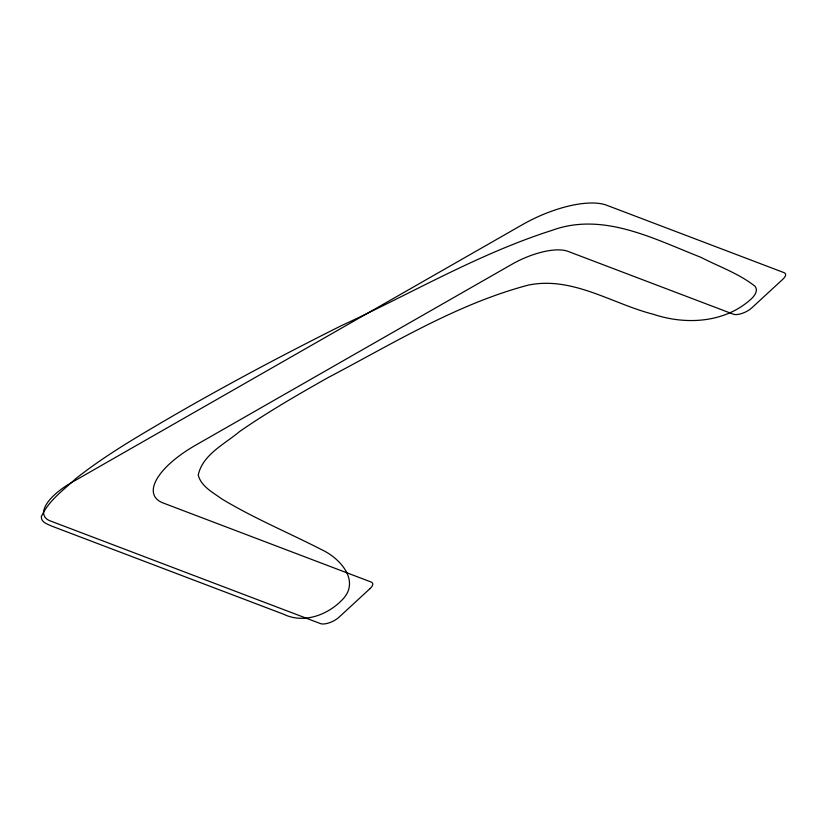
<?xml version="1.0" encoding="UTF-8"?>
<svg xmlns="http://www.w3.org/2000/svg" width="827" height="827" viewBox="0 0 827 827"><rect width="100%" height="100%" fill="white"/><g stroke="black" fill="none" stroke-linecap="round" stroke-linejoin="round"><path stroke-width="1.24" d="M41.371 516.617C40.792 522.209 47.552 524.153 51.543 526.034L283.764 614.285C303.499 623.868 327.141 615.185 341.665 600.381C361.141 581.608 340.466 558.38 321.734 549.728C288.396 532.609 253.631 518.188 221.512 498.743C212.704 492.23 201.168 486.534 198.232 475.049C202.615 454.55 224.737 444.099 239.561 431.549C267.927 411.929 297.844 394.675 327.854 377.712C392.918 343.577 456.907 303.974 528.484 285.057C572.646 276.094 612.166 303.809 653.402 314.291C686.162 325.249 725.413 322.912 751.712 298.506C754.751 295.497 758.349 290.556 755.175 286.4C739.162 273.623 718.942 266.625 700.8 257.28C654.002 238.962 603.048 211.609 551.96 230.371C478.43 253.827 411.308 293.513 341.427 325.642C284.901 353.925 229.017 383.49 174.29 415.113C140.621 434.795 106.631 454.312 75.939 478.523C63.555 489.966 48.328 500.842 41.371 516.617M370.072 588.555L338.946 617.273A12.353 4.828 -25 0 1 320.535 623.62L50.199 520.886A49.413 19.31 -25 0 1 71.835 482.399L522.282 224.748A74.13 28.966 -25 0 1 606.739 205.261L784.006 272.631A12.353 4.828 -25 0 1 782.931 279.154L751.805 307.871A12.353 4.828 -25 0 1 733.404 314.219L568.056 251.387A49.413 19.31 -25 0 0 511.758 264.371L195.554 445.236A74.13 28.966 -25 0 0 163.105 502.971L371.147 582.032A12.353 4.828 -25 0 1 370.072 588.555"/></g></svg>
